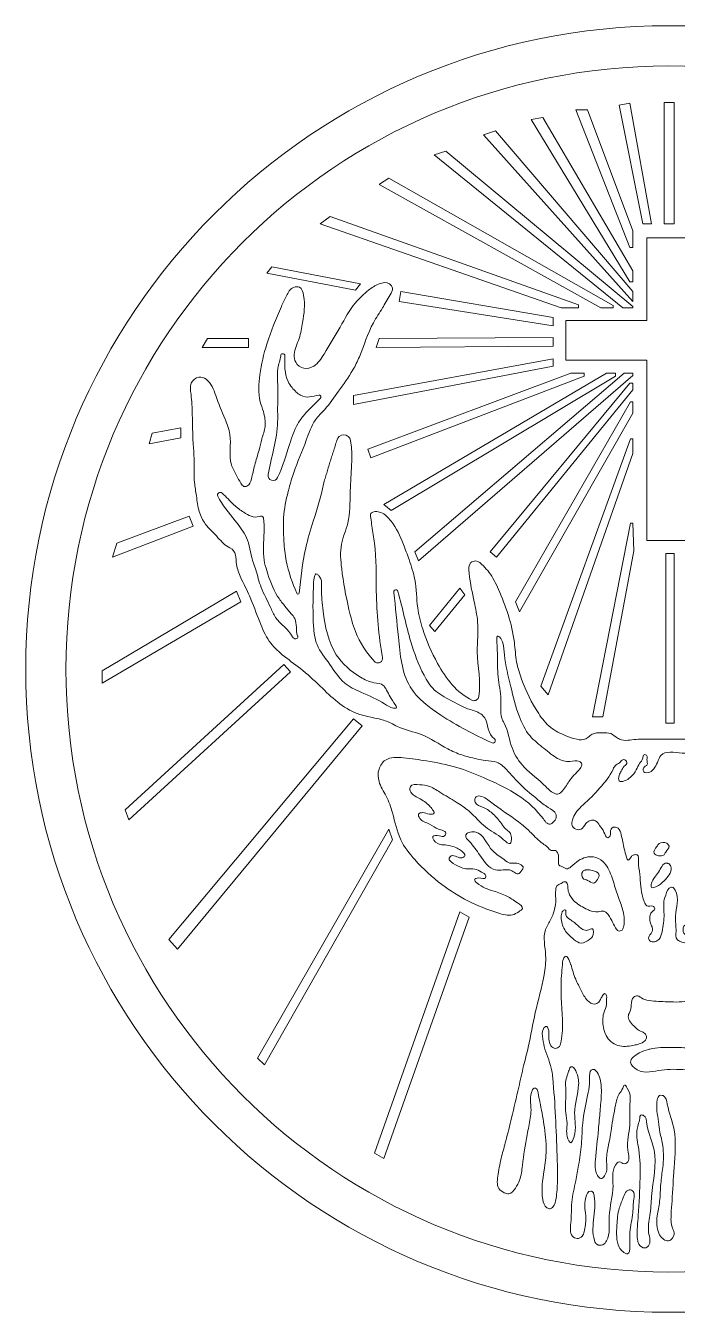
# Model space of a CAD drawing. Header units: inches. Extents: x 3.55 to 11.55, y 3.3 to 11.3.
# Drawn here: x 3.55 to 7.6, y 3.3 to 11.3 of the extents above; entities that cross this region are included whole.
import ezdxf

# ---------------------------------------------------------------- set-up
doc = ezdxf.new("R2010")
doc.units = ezdxf.units.IN
doc.header["$MEASUREMENT"] = 0

msp = doc.modelspace()

# ---------------------------------------------------------------- linework, layer by layer
at = {"color": 7, "linetype": 'Continuous', "lineweight": 0}
for p, q in [((7.2377, 10.8029), (7.3033, 10.8159)), ((7.3836, 10.0661), (7.2377, 10.8029)), ((7.3033, 10.8159), (7.4385, 10.0661)), ((7.5161, 10.8208), (7.5785, 10.8208)), ((7.5161, 10.8208), (7.5161, 10.0661)), ((7.5785, 10.8208), (7.5785, 10.0661)), ((6.6889, 10.7142), (6.7619, 10.7273)), ((6.7619, 10.7273), (7.3224, 9.7747)), ((6.9668, 10.7755), (7.0407, 10.7755)), ((7.3033, 9.9187), (6.9668, 10.7755)), ((7.0407, 10.7755), (7.3224, 10.0232)), ((6.3924, 10.6188), (6.4686, 10.6442)), ((6.4686, 10.6442), (7.3224, 9.6446)), ((7.3033, 9.7049), (6.6889, 10.7142)), ((7.3224, 9.5838), (6.3924, 10.6188)), ((6.086, 10.4945), (6.1588, 10.5188)), ((7.2595, 9.5426), (6.086, 10.4945)), ((6.1588, 10.5188), (7.3224, 9.5519)), ((5.7469, 10.3129), (5.8039, 10.3502)), ((5.8039, 10.3502), (7.1989, 9.5583)), ((7.1231, 9.5426), (5.7433, 10.3106)), ((5.3779, 10.0661), (5.4395, 10.112)), ((5.4395, 10.112), (6.9844, 9.5625)), ((6.8764, 9.5426), (5.3779, 10.0661)), ((7.3224, 10.0232), (7.3224, 9.9187)), ((7.4385, 10.0661), (7.3836, 10.0661)), ((7.5161, 10.0661), (7.5785, 10.0661)), ((7.41, 9.9794), (7.6924, 9.9794)), ((7.41, 9.465), (7.41, 9.9794)), ((7.3224, 9.9187), (7.3033, 9.9187)), ((5.0767, 9.7979), (5.0458, 9.7587)), ((5.6281, 9.6925), (5.0767, 9.7979)), ((7.3224, 9.7747), (7.3224, 9.7049)), ((5.0458, 9.7587), (5.5971, 9.6533)), ((5.5971, 9.6533), (5.6281, 9.6925)), ((7.3224, 9.7049), (7.3033, 9.7049)), ((5.869, 9.5838), (5.8786, 9.6446)), ((5.8786, 9.6446), (6.8274, 9.4829)), ((7.3224, 9.6446), (7.3224, 9.5838)), ((6.8274, 9.4311), (5.869, 9.5838)), ((6.9848, 9.5426), (6.8764, 9.5426)), ((6.9844, 9.5625), (6.9848, 9.5426)), ((7.1989, 9.5426), (7.1231, 9.5426)), ((7.1989, 9.5583), (7.1989, 9.5426)), ((7.3224, 9.5426), (7.2595, 9.5426)), ((7.3224, 9.5519), (7.3224, 9.5426)), ((6.8274, 9.4829), (6.8274, 9.4311)), ((6.9054, 9.2177), (6.9054, 9.465)), ((6.9054, 9.465), (7.41, 9.465)), ((4.6756, 9.3524), (4.6432, 9.296)), ((4.6432, 9.296), (4.9307, 9.296)), ((4.9307, 9.3524), (4.6756, 9.3524)), ((4.9307, 9.296), (4.9307, 9.3524)), ((5.7266, 9.296), (5.7433, 9.3524)), ((6.8274, 9.3047), (5.7266, 9.296)), ((5.7433, 9.3524), (6.8274, 9.36)), ((6.8274, 9.36), (6.8274, 9.3047)), ((5.5856, 8.9977), (6.8274, 9.2255)), ((6.8274, 9.2255), (6.8274, 9.181)), ((7.41, 9.2177), (6.9054, 9.2177)), ((7.41, 8.0974), (7.41, 9.2177)), ((6.8274, 9.181), (5.5856, 8.9435)), ((6.9362, 9.1373), (5.6729, 8.6639)), ((7.1585, 9.1373), (5.7725, 8.3198)), ((7.2692, 9.1373), (5.9659, 8.0271)), ((5.9899, 7.9698), (7.3224, 9.123)), ((7.0192, 9.1373), (6.9362, 9.1373)), ((7.0192, 9.1195), (7.0192, 9.1373)), ((7.2146, 9.1373), (7.1585, 9.1373)), ((7.2146, 9.1195), (7.2146, 9.1373)), ((7.3224, 9.1373), (7.2692, 9.1373)), ((7.3224, 9.123), (7.3224, 9.1373)), ((5.6924, 8.6117), (7.0192, 9.1195)), ((5.8179, 8.2839), (7.2146, 9.1195)), ((7.3033, 9.0749), (6.4342, 8.0271)), ((7.3224, 9.0749), (7.3033, 9.0749)), ((7.3224, 9.0338), (7.3224, 9.0749)), ((5.5856, 8.9435), (5.5856, 8.9977)), ((6.4751, 7.9932), (7.3224, 9.0338)), ((6.5916, 7.7153), (7.3078, 8.96)), ((7.3078, 8.96), (7.3224, 8.96)), ((7.3224, 8.96), (7.3224, 8.8889)), ((7.3224, 8.8889), (6.6176, 7.6535)), ((4.3329, 8.7644), (4.314, 8.6987)), ((4.314, 8.6987), (4.5116, 8.7355)), ((4.5116, 8.7976), (4.3329, 8.7644)), ((4.5116, 8.7355), (4.5116, 8.7976)), ((7.3077, 8.7284), (6.7496, 7.1906)), ((7.3224, 8.7284), (7.3077, 8.7284)), ((7.3224, 8.6371), (7.3224, 8.7284)), ((5.6729, 8.6639), (5.6924, 8.6117)), ((6.7958, 7.1373), (7.3224, 8.6371)), ((4.5634, 8.2485), (4.1125, 8.0796)), ((4.5634, 8.2485), (4.5874, 8.1861)), ((5.7725, 8.3198), (5.8179, 8.2839)), ((4.0865, 7.9932), (4.5874, 8.1861)), ((7.0705, 7.0011), (7.3077, 8.2048)), ((7.3077, 8.2048), (7.3224, 8.2048)), ((7.3224, 8.2048), (7.3279, 8.0322)), ((7.41, 8.0974), (7.6924, 8.0974)), ((4.1125, 8.0796), (4.0865, 7.9932)), ((5.9659, 8.0271), (5.9899, 7.9698)), ((6.4342, 8.0271), (6.4751, 7.9932)), ((7.3279, 8.0322), (7.136, 7.0011)), ((7.5785, 8.0157), (7.5266, 8.0157)), ((7.5266, 8.0157), (7.5266, 6.9615)), ((7.5785, 8.0157), (7.5785, 6.9615)), ((4.0221, 7.2874), (4.8574, 7.7815)), ((4.8574, 7.7815), (4.8842, 7.7153)), ((6.2457, 7.7999), (6.0577, 7.569)), ((6.2776, 7.7592), (6.2457, 7.7999)), ((4.8842, 7.7153), (4.0221, 7.21)), ((6.0912, 7.5303), (6.2776, 7.7592)), ((6.6176, 7.6535), (6.5916, 7.7153)), ((6.0577, 7.569), (6.0912, 7.5303)), ((4.0221, 7.21), (4.0221, 7.2874)), ((4.165, 6.4231), (5.1518, 7.3256)), ((5.1518, 7.3256), (5.1498, 7.3246)), ((5.1518, 7.3256), (5.192, 7.2793)), ((5.192, 7.2793), (4.1876, 6.3606)), ((6.7496, 7.1906), (6.7958, 7.1373)), ((4.4362, 5.6167), (5.5856, 6.987)), ((5.5856, 6.987), (5.6389, 6.9446)), ((7.136, 7.0011), (7.0705, 7.0011)), ((7.5785, 6.9615), (7.5266, 6.9615)), ((5.6389, 6.9446), (4.4898, 5.5548)), ((7.355, 6.8605), (7.6792, 6.8605)), ((4.1876, 6.3606), (4.165, 6.4231)), ((4.9873, 4.8782), (5.8039, 6.302)), ((5.8039, 6.302), (5.8272, 6.2363)), ((5.8272, 6.2363), (5.031, 4.8364)), ((5.7145, 4.2879), (6.2457, 5.7884)), ((6.2457, 5.7884), (6.3036, 5.7552)), ((6.3036, 5.7552), (5.7725, 4.2546)), ((4.4898, 5.5548), (4.4362, 5.6167)), ((5.031, 4.8364), (4.9873, 4.8782)), ((5.7725, 4.2546), (5.7145, 4.2879))]:
    msp.add_line(p, q, dxfattribs=at)
for radius in [4, 3.75]:
    msp.add_circle((7.5458, 7.2978), radius, dxfattribs=at)
for centre, radius, start, end in [((5.1447, 9.2454), 0.013, 1.12236, 178.87764), ((5.3706, 8.9901), 0.0114, 304.04293, 101.34466), ((5.524, 8.7099), 0.0437, 10.96848, 169.03152), ((5.0843, 8.5018), 0.0319, 170.38464, 333.62919), ((4.7559, 8.3793), 0.0169, 49.03074, 201.91992), ((5.0075, 8.2309), 0.0181, 21.90415, 117.88928), ((5.2392, 7.7708), 0.0082, 192.94828, 347.05172), ((5.8477, 7.7776), 0.0133, 5.63316, 195.15716), ((5.7372, 7.3637), 0.0283, 233.41291, 11.13838), ((6.3343, 7.1307), 0.03, 251.94416, 353.78274), ((6.4509, 6.8531), 0.0157, 235.45772, 42.17043)]:
    msp.add_arc(centre, radius, start, end, dxfattribs=at)
at = {"color": 5, "linetype": 'Continuous', "lineweight": 0}
for points, knots in [([(4.8161, 8.0518), (4.7849, 8.0646), (4.7397, 8.1212), (4.6637, 8.1872), (4.6187, 8.2797), (4.6092, 8.369), (4.5893, 8.48), (4.5964, 8.5908), (4.5841, 8.731), (4.5829, 8.864), (4.5792, 8.9853), (4.562, 9.0754), (4.6175, 9.1223), (4.6954, 9.0929), (4.731, 8.982), (4.7784, 8.8708), (4.8352, 8.73), (4.7995, 8.6007), (4.8552, 8.5056), (4.8779, 8.4616), (4.8987, 8.4306), (4.9362, 8.4343), (4.955, 8.4942), (4.9682, 8.5677), (4.9965, 8.6506), (5.0131, 8.7315), (5.0428, 8.8093), (5.0292, 8.8906), (4.9895, 8.9915), (4.9984, 9.1389), (5.0456, 9.3366), (5.1124, 9.499), (5.1648, 9.6162), (5.1963, 9.6721), (5.2607, 9.6794), (5.2883, 9.5763), (5.2715, 9.4762), (5.252, 9.3506), (5.21, 9.2731), (5.2205, 9.1977), (5.2746, 9.1574), (5.3542, 9.1802), (5.4196, 9.2851), (5.5, 9.4177), (5.5768, 9.5627), (5.6677, 9.648), (5.7356, 9.6953), (5.8036, 9.7076), (5.8357, 9.6613), (5.8007, 9.6078), (5.7648, 9.5387), (5.6812, 9.4184), (5.6432, 9.2798), (5.5722, 9.1358), (5.4942, 9.0304), (5.421, 8.9232), (5.3305, 8.8376), (5.2845, 8.6939), (5.2224, 8.5564), (5.1769, 8.402), (5.1449, 8.2595), (5.1489, 8.1065), (5.1663, 7.9398), (5.2037, 7.8337), (5.2312, 7.769)], [0, 0, 0, 0, 0.01456, 0.031788, 0.044491, 0.059214, 0.071615, 0.094657, 0.108262, 0.134423, 0.153424, 0.163552, 0.172602, 0.179423, 0.197003, 0.220252, 0.235167, 0.263312, 0.274335, 0.282485, 0.286463, 0.289309, 0.297149, 0.310204, 0.324725, 0.335332, 0.347245, 0.361125, 0.370654, 0.395533, 0.42456, 0.461826, 0.472659, 0.482869, 0.488297, 0.496814, 0.52176, 0.537106, 0.552505, 0.559762, 0.569176, 0.57837, 0.593115, 0.622138, 0.648699, 0.665401, 0.676703, 0.686518, 0.691399, 0.697865, 0.711862, 0.727862, 0.761947, 0.775306, 0.799194, 0.820199, 0.833193, 0.853841, 0.885714, 0.900881, 0.925451, 0.950441, 0.968651, 1, 1, 1, 1]), ([(5.1316, 9.2457), (5.1283, 9.2192), (5.1088, 9.1675), (5.1158, 9.0501), (5.1116, 8.94), (5.1162, 8.7451), (5.0742, 8.6154), (5.0528, 8.5072)], [0, 0, 0, 0, 0.107341, 0.217766, 0.466865, 0.55287, 1, 1, 1, 1]), ([(5.3684, 9.0013), (5.3491, 8.9989), (5.3132, 8.9838), (5.2605, 8.9929), (5.2265, 9.0204), (5.2, 9.0492), (5.1542, 9.1181), (5.156, 9.1937), (5.1577, 9.2457)], [0, 0, 0, 0, 0.147195, 0.291061, 0.378369, 0.475717, 0.589023, 1, 1, 1, 1]), ([(5.1129, 8.4876), (5.1437, 8.5543), (5.1775, 8.668), (5.223, 8.8046), (5.2909, 8.9005), (5.3467, 8.9446), (5.377, 8.9807)], [0, 0, 0, 0, 0.386002, 0.628232, 0.752019, 1, 1, 1, 1]), ([(5.5668, 8.7182), (5.5834, 8.6106), (5.5587, 8.4413), (5.566, 8.2205), (5.4968, 8.071), (5.5123, 7.8853), (5.545, 7.7051), (5.5987, 7.502), (5.6663, 7.3937), (5.7203, 7.341)], [0, 0, 0, 0, 0.225086, 0.359481, 0.45516, 0.561042, 0.740782, 0.841716, 1, 1, 1, 1]), ([(5.2472, 7.769), (5.2572, 7.8634), (5.2718, 8.0163), (5.3413, 8.2385), (5.3836, 8.3689), (5.3978, 8.4479)], [0, 0, 0, 0, 0.410024, 0.655802, 1, 1, 1, 1]), ([(4.7402, 8.3729), (4.7697, 8.3176), (4.8152, 8.2605), (4.8878, 8.1704), (4.9328, 8.1021), (4.9459, 8.0004), (4.9801, 7.9101), (5.0073, 7.796), (5.0614, 7.7034), (5.1058, 7.587), (5.1817, 7.5462), (5.2057, 7.4976)], [0, 0, 0, 0, 0.186381, 0.216966, 0.346258, 0.421805, 0.519839, 0.634077, 0.769288, 0.839039, 1, 1, 1, 1]), ([(4.9991, 8.2469), (4.963, 8.2344), (4.9084, 8.2666), (4.8319, 8.3214), (4.793, 8.369), (4.7671, 8.3921)], [0, 0, 0, 0, 0.362163, 0.632525, 1, 1, 1, 1]), ([(5.7649, 7.3691), (5.7402, 7.505), (5.7207, 7.7432), (5.7292, 8.0156), (5.6991, 8.1688), (5.6951, 8.2271), (5.6856, 8.2694), (5.7236, 8.2793), (5.7711, 8.2703), (5.8416, 8.1981), (5.8885, 8.093), (5.9339, 7.9695), (5.9767, 7.8397), (5.9761, 7.6909), (6.0202, 7.5135), (6.1132, 7.3028), (6.2248, 7.15), (6.325, 7.1022)], [0, 0, 0, 0, 0.179611, 0.308917, 0.355572, 0.377704, 0.389809, 0.402924, 0.41829, 0.453855, 0.525063, 0.568803, 0.62487, 0.701433, 0.759972, 0.861217, 1, 1, 1, 1]), ([(5.2358, 7.5047), (5.2249, 7.5366), (5.238, 7.5949), (5.1896, 7.6499), (5.153, 7.6944), (5.0894, 7.7761), (5.0551, 7.8756), (5.0245, 7.9794), (5.0227, 8.0906), (5.0336, 8.1777), (5.0243, 8.2376)], [0, 0, 0, 0, 0.13678, 0.187512, 0.271153, 0.359157, 0.579509, 0.666312, 0.770438, 1, 1, 1, 1]), ([(6.7496, 6.3845), (6.7655, 6.3727), (6.7759, 6.3369), (6.8122, 6.3317), (6.8315, 6.3472), (6.8473, 6.3689), (6.8442, 6.4113), (6.7871, 6.438), (6.7183, 6.4969), (6.624, 6.5714), (6.5518, 6.6593), (6.4803, 6.7267), (6.4096, 6.7257), (6.3379, 6.7417), (6.2571, 6.7603), (6.1426, 6.8113), (6.0225, 6.899), (5.89, 6.9188), (5.8092, 6.9686), (5.7238, 6.9944), (5.604, 7.0112), (5.4811, 7.0898), (5.3739, 7.1954), (5.2629, 7.2992), (5.1459, 7.378), (5.0508, 7.4707), (4.9941, 7.6024), (4.9483, 7.7389), (4.8876, 7.8527), (4.8475, 7.9552), (4.8574, 8.0296), (4.8161, 8.0518)], [0, 0, 0, 0, 0.023309, 0.027728, 0.035273, 0.047092, 0.054043, 0.075827, 0.103209, 0.150544, 0.196534, 0.222368, 0.246076, 0.265856, 0.298196, 0.330789, 0.394127, 0.448241, 0.464058, 0.491053, 0.53911, 0.586963, 0.637252, 0.694005, 0.742396, 0.782262, 0.828156, 0.887519, 0.930388, 0.96036, 1, 1, 1, 1]), ([(6.3641, 7.1275), (6.3781, 7.2204), (6.3419, 7.3743), (6.3667, 7.571), (6.3311, 7.7359), (6.3066, 7.8462), (6.2978, 7.9572), (6.3545, 7.9777), (6.3922, 7.9392), (6.4444, 7.8849), (6.4933, 7.778), (6.5512, 7.6346), (6.5875, 7.4815), (6.5936, 7.3442), (6.6422, 7.1935), (6.708, 7.0533), (6.8038, 6.9292), (6.8948, 6.8861), (6.9661, 6.8594), (7.0261, 6.8537), (7.0544, 6.885), (7.0901, 6.9027), (7.1347, 6.9007), (7.1877, 6.9021), (7.2193, 6.8703), (7.2751, 6.8451), (7.3222, 6.8616), (7.355, 6.8605)], [0, 0, 0, 0, 0.106196, 0.177537, 0.225638, 0.29503, 0.320464, 0.332131, 0.354252, 0.374292, 0.421091, 0.485325, 0.553178, 0.600084, 0.642136, 0.73369, 0.777451, 0.818452, 0.845818, 0.867406, 0.880098, 0.892119, 0.911978, 0.930859, 0.949955, 0.960622, 1, 1, 1, 1]), ([(5.3859, 7.8187), (5.3857, 7.8116), (5.384, 7.7579), (5.3988, 7.6112), (5.4397, 7.395), (5.5931, 7.2611), (5.6988, 7.2094), (5.7645, 7.2084), (5.8002, 7.1522), (5.8119, 7.1185), (5.8625, 7.0517), (5.8137, 7.0562), (5.7532, 7.1009), (5.644, 7.1461), (5.5125, 7.208), (5.4405, 7.3288), (5.3502, 7.4358), (5.3289, 7.6048), (5.3339, 7.7555), (5.3366, 7.85), (5.3467, 7.8909), (5.3622, 7.8861), (5.3726, 7.873), (5.3866, 7.8529), (5.3865, 7.8321), (5.386, 7.8207), (5.3859, 7.8187)], [0, 0, 0, 0, 0.021421, 0.161068, 0.444716, 0.649654, 0.740758, 0.801265, 0.82558, 0.927849, 0.963608, 0.979859, 1.04315, 1.206028, 1.323762, 1.470326, 1.616712, 1.733509, 1.972484, 2.042445, 2.060373, 2.067586, 2.084985, 2.110697, 2.138791, 2.144848, 2.144848, 2.144848, 2.144848]), ([(5.8349, 7.7741), (5.846, 7.6801), (5.8649, 7.4881), (5.8923, 7.1829), (6.1543, 6.9826), (6.3335, 6.8914), (6.442, 6.8402)], [0, 0, 0, 0, 0.230836, 0.491721, 0.705316, 1, 1, 1, 1]), ([(6.4625, 6.8636), (6.4145, 6.8927), (6.4308, 6.9757), (6.3581, 7.034), (6.2801, 7.0508), (6.1894, 7.1045), (6.0827, 7.1581), (6.0006, 7.2911), (5.9256, 7.4962), (5.89, 7.6758), (5.8609, 7.7789)], [0, 0, 0, 0, 0.127342, 0.163348, 0.229655, 0.330323, 0.435165, 0.530363, 0.722778, 1, 1, 1, 1]), ([(5.2057, 7.4976), (5.2093, 7.4896), (5.2211, 7.4837), (5.2395, 7.4886), (5.2397, 7.5008), (5.2358, 7.5047)], [0, 0, 0, 0, 0.490332, 0.681742, 1, 1, 1, 1]), ([(6.5017, 7.4866), (6.501, 7.4876), (6.4977, 7.4928), (6.4918, 7.4991), (6.4765, 7.504), (6.4757, 7.4487), (6.4836, 7.3814), (6.4769, 7.2454), (6.5119, 7.1145), (6.4929, 7.0093), (6.5476, 6.9183), (6.5567, 6.8072), (6.6504, 6.6683), (6.7584, 6.5965), (6.8195, 6.5254), (6.8589, 6.517), (6.8942, 6.5442), (6.9172, 6.5898), (6.9564, 6.6403), (6.9874, 6.6687), (7.0129, 6.7063), (6.9781, 6.7344), (6.9238, 6.7143), (6.8431, 6.7405), (6.7679, 6.8065), (6.6699, 6.8808), (6.6033, 7.0194), (6.5629, 7.1918), (6.5233, 7.3427), (6.5209, 7.4441), (6.5078, 7.4763), (6.503, 7.4844), (6.5017, 7.4866)], [0, 0, 0, 0, 0.003489, 0.018434, 0.026991, 0.042269, 0.14024, 0.279455, 0.422082, 0.554696, 0.571022, 0.738191, 0.876137, 1.055999, 1.130627, 1.14361, 1.171893, 1.25107, 1.301054, 1.358322, 1.389171, 1.410569, 1.469795, 1.54808, 1.651862, 1.770066, 1.911867, 2.099656, 2.30332, 2.378582, 2.399167, 2.406826, 2.406826, 2.406826, 2.406826]), ([(6.8764, 5.3231), (6.8706, 5.233), (6.8953, 5.1167), (6.8785, 4.9948), (6.8709, 4.9501), (6.838, 4.9324), (6.8001, 4.9595), (6.7992, 5.0113), (6.8019, 5.0479), (6.788, 5.0798), (6.7727, 5.0706), (6.756, 5.0476), (6.7612, 4.9955), (6.7793, 4.9099), (6.8161, 4.8317), (6.8391, 4.6092), (6.847, 4.3847), (6.8553, 4.1397), (6.8502, 4.0348), (6.8399, 3.9721), (6.8138, 3.9366), (6.7734, 3.9505), (6.7473, 4.0438), (6.7689, 4.1615), (6.7894, 4.3178), (6.7716, 4.4597), (6.7497, 4.58), (6.7341, 4.6512), (6.7294, 4.6877), (6.7069, 4.6946), (6.6761, 4.6448), (6.694, 4.5798), (6.6823, 4.4866), (6.6579, 4.3727), (6.639, 4.2453), (6.626, 4.1286), (6.5942, 4.0717), (6.5609, 4.028), (6.5174, 4.0409), (6.4714, 4.0745), (6.4852, 4.1678), (6.5033, 4.2617), (6.5374, 4.3785), (6.5709, 4.5218), (6.6087, 4.6772), (6.6405, 4.8242), (6.6819, 4.9775), (6.7119, 5.1687), (6.7674, 5.3558), (6.7887, 5.5285), (6.7578, 5.6413), (6.8018, 5.7213), (6.8308, 5.7748), (6.8465, 5.8504), (6.8388, 5.9067), (6.8474, 5.9544), (6.8757, 5.9615), (6.8939, 5.978), (6.9179, 5.9688), (6.9159, 5.9383), (6.9227, 5.8998), (6.9583, 5.8462), (7.01, 5.817), (7.0611, 5.7921), (7.0998, 5.7833), (7.1372, 5.7969), (7.1705, 5.775), (7.1895, 5.7348), (7.2099, 5.6979), (7.2279, 5.664), (7.2573, 5.6711), (7.2657, 5.6983), (7.2715, 5.7335), (7.2637, 5.7932), (7.2358, 5.869), (7.2041, 5.9625), (7.1795, 6.0462), (7.1354, 6.107), (7.0836, 6.134), (7.0284, 6.1288), (6.9785, 6.1062), (6.9484, 6.074), (6.9121, 6.0503), (6.8892, 6.0683), (6.858, 6.0732), (6.8602, 6.1138), (6.8621, 6.1426), (6.8433, 6.1752), (6.8114, 6.1641), (6.7905, 6.1933), (6.7444, 6.2225), (6.6947, 6.2748), (6.6007, 6.3621), (6.4904, 6.4263), (6.4104, 6.4965), (6.3557, 6.5145), (6.3369, 6.4893), (6.3431, 6.4533), (6.4011, 6.4376), (6.4561, 6.3966), (6.5001, 6.3471), (6.5258, 6.3021), (6.5612, 6.2835), (6.5687, 6.2501), (6.563, 6.1944), (6.4853, 6.2706), (6.4028, 6.304), (6.3173, 6.4095), (6.2176, 6.4745), (6.1334, 6.5239), (6.059, 6.5727), (5.9994, 6.5778), (5.9342, 6.5837), (5.9353, 6.521), (5.9969, 6.4944), (6.0487, 6.46), (6.074, 6.4271), (6.0952, 6.397), (6.0469, 6.3909), (6.0242, 6.4102), (5.982, 6.3986), (6.0025, 6.3487), (6.0583, 6.3406), (6.1026, 6.301), (6.1403, 6.2966), (6.164, 6.281), (6.1506, 6.2498), (6.1176, 6.2642), (6.0582, 6.2629), (6.1035, 6.2062), (6.1597, 6.2047), (6.2164, 6.1935), (6.2562, 6.1676), (6.2891, 6.1388), (6.2547, 6.1188), (6.2273, 6.1298), (6.1949, 6.1443), (6.1726, 6.1154), (6.203, 6.0863), (6.2386, 6.0713), (6.2879, 6.0494), (6.3383, 6.0605), (6.3758, 6.0366), (6.4102, 6.0223), (6.4054, 5.9859), (6.3698, 6.0061), (6.3282, 5.9899), (6.3809, 5.9388), (6.4449, 5.9219), (6.5408, 5.8882), (6.5895, 5.8539), (6.6506, 5.8114), (6.6066, 5.7851), (6.5618, 5.7563), (6.4418, 5.7936), (6.2976, 5.8478), (6.1202, 5.9613), (5.98, 6.0887), (5.8634, 6.2377), (5.8363, 6.3842), (5.7933, 6.5061), (5.7376, 6.5875), (5.7347, 6.6738), (5.7879, 6.7536), (5.9104, 6.7464), (6.0534, 6.7247), (6.2245, 6.6933), (6.4709, 6.5908), (6.6589, 6.5017), (6.7496, 6.3845)], [0, 0, 0, 0, 0.021698, 0.026993, 0.029725, 0.03196, 0.034479, 0.03922, 0.042946, 0.044473, 0.045326, 0.046481, 0.051341, 0.05654, 0.067848, 0.071281, 0.109653, 0.121231, 0.129798, 0.134301, 0.136839, 0.138554, 0.143134, 0.157617, 0.167551, 0.180299, 0.19159, 0.196221, 0.198319, 0.199503, 0.200678, 0.21061, 0.214681, 0.222974, 0.238285, 0.245701, 0.250087, 0.254349, 0.256655, 0.260032, 0.267088, 0.276018, 0.283957, 0.295677, 0.311175, 0.321971, 0.331491, 0.348933, 0.367983, 0.377684, 0.39045, 0.393326, 0.399102, 0.405005, 0.411109, 0.413056, 0.415469, 0.417381, 0.418408, 0.420751, 0.423473, 0.428031, 0.435307, 0.437329, 0.441588, 0.444436, 0.445972, 0.450541, 0.454584, 0.45666, 0.458548, 0.460126, 0.463075, 0.467123, 0.474189, 0.482291, 0.490693, 0.494688, 0.499931, 0.503657, 0.50757, 0.512524, 0.514827, 0.516277, 0.519008, 0.52102, 0.524612, 0.526447, 0.528575, 0.531015, 0.533958, 0.541813, 0.547881, 0.564605, 0.571212, 0.574396, 0.576122, 0.577618, 0.582375, 0.5883, 0.59438, 0.597879, 0.600522, 0.603135, 0.606133, 0.609815, 0.62081, 0.631954, 0.639819, 0.649198, 0.655555, 0.659938, 0.664623, 0.666789, 0.672231, 0.678848, 0.681255, 0.683052, 0.685373, 0.688904, 0.691002, 0.693105, 0.698735, 0.703795, 0.706414, 0.707914, 0.709569, 0.712276, 0.715415, 0.719587, 0.722431, 0.729538, 0.732034, 0.734927, 0.736609, 0.73929, 0.742027, 0.743923, 0.745669, 0.75056, 0.753751, 0.758155, 0.761772, 0.764537, 0.765561, 0.768945, 0.771186, 0.773026, 0.782385, 0.789338, 0.795499, 0.799182, 0.80162, 0.805054, 0.812406, 0.828357, 0.843395, 0.861583, 0.873613, 0.887441, 0.896357, 0.90433, 0.910369, 0.915865, 0.924934, 0.936347, 0.951595, 0.965644, 1, 1, 1, 1]), ([(7.5209, 5.8772), (7.53, 5.8944), (7.5294, 5.9296), (7.5698, 5.9452), (7.6184, 5.8806), (7.5757, 5.7802), (7.5948, 5.6841), (7.5868, 5.6195), (7.6227, 5.5988), (7.6464, 5.5936), (7.6758, 5.5962), (7.6724, 5.6217), (7.6566, 5.6371), (7.6338, 5.6583), (7.6322, 5.6984), (7.658, 5.7121), (7.6771, 5.7211), (7.6763, 5.7436), (7.6566, 5.7611), (7.6446, 5.8059), (7.6892, 5.8103), (7.7041, 5.8479), (7.7129, 5.8894), (7.7459, 5.9245), (7.7847, 5.9531), (7.7914, 6.0226), (7.7626, 6.0918), (7.822, 6.1444), (7.7952, 6.1926), (7.8324, 6.2308), (7.8616, 6.2082), (7.9069, 6.1817), (7.9401, 6.2542), (7.9509, 6.3058), (7.9917, 6.3378), (8.0267, 6.3253), (8.0459, 6.2946), (8.0833, 6.3082), (8.1383, 6.2616), (8.1457, 6.1768), (8.1879, 6.1028), (8.1953, 6.0549), (8.1671, 6.0136), (8.1466, 6.0726), (8.1183, 6.1059), (8.0674, 6.1397), (7.99, 6.1175), (7.9084, 6.0092), (7.8863, 5.8746), (7.8239, 5.7788), (7.816, 5.7066), (7.7993, 5.6476), (7.8341, 5.6041), (7.8707, 5.6196), (7.8654, 5.6717), (7.8975, 5.7236), (7.9263, 5.7709), (7.9783, 5.8169), (8.0541, 5.7871), (8.1321, 5.8313), (8.1757, 5.8903), (8.202, 5.9433), (8.2387, 5.971), (8.2894, 5.972), (8.2909, 6.0457), (8.3004, 6.112), (8.2549, 6.1821), (8.2066, 6.224), (8.1782, 6.2946), (8.2013, 6.3767), (8.1334, 6.4889), (8.0631, 6.6257), (7.9447, 6.7338), (7.7905, 6.7887), (7.6622, 6.7602), (7.503, 6.7951), (7.477, 6.7164), (7.4559, 6.6806), (7.4306, 6.6522), (7.3806, 6.6479), (7.3881, 6.6922), (7.4199, 6.7009), (7.4048, 6.7318), (7.4174, 6.7588), (7.3853, 6.7718), (7.3862, 6.7341), (7.3597, 6.7111), (7.3451, 6.6649), (7.3111, 6.6263), (7.2779, 6.6007), (7.2286, 6.5933), (7.2362, 6.6364), (7.2498, 6.6641), (7.2645, 6.6911), (7.2905, 6.7111), (7.2801, 6.7306), (7.2614, 6.7397), (7.2356, 6.7055), (7.2078, 6.701), (7.1989, 6.6732)], [0, 0, 0, 0, 0.011902, 0.015728, 0.02033, 0.050747, 0.06843, 0.07762, 0.082255, 0.089499, 0.092502, 0.095779, 0.100608, 0.105195, 0.112971, 0.118082, 0.120812, 0.123831, 0.128589, 0.136213, 0.141926, 0.148268, 0.157001, 0.16572, 0.174539, 0.182588, 0.202742, 0.210136, 0.221087, 0.227501, 0.232031, 0.239836, 0.252478, 0.264789, 0.271921, 0.277592, 0.283579, 0.289609, 0.296006, 0.320144, 0.334825, 0.342734, 0.347491, 0.35524, 0.364983, 0.376411, 0.385344, 0.407223, 0.447546, 0.461072, 0.46935, 0.488241, 0.492178, 0.496478, 0.505938, 0.517253, 0.530281, 0.537327, 0.553699, 0.568911, 0.583825, 0.594684, 0.601365, 0.609046, 0.618433, 0.635221, 0.647785, 0.662447, 0.670983, 0.688798, 0.706491, 0.740962, 0.776036, 0.792919, 0.829527, 0.854245, 0.863247, 0.871858, 0.877627, 0.884902, 0.891094, 0.894241, 0.900707, 0.904892, 0.908545, 0.912997, 0.919912, 0.928417, 0.939168, 0.947609, 0.953495, 0.959858, 0.965236, 0.972076, 0.977389, 0.980159, 0.982933, 0.987455, 1, 1, 1, 1]), ([(7.1989, 6.6732), (7.1776, 6.6311), (7.1178, 6.5533), (7.0332, 6.471), (6.967, 6.4105), (6.9478, 6.3651), (6.938, 6.3245), (6.9654, 6.2976), (7.0082, 6.297), (7.0249, 6.3354), (7.0545, 6.3595), (7.0958, 6.3595), (7.1164, 6.3186), (7.1444, 6.2929), (7.1547, 6.24), (7.1867, 6.2584), (7.1778, 6.2864), (7.1948, 6.3209), (7.2401, 6.3096), (7.2497, 6.2662), (7.264, 6.2047), (7.2709, 6.1615), (7.2937, 6.0977), (7.3104, 6.1315), (7.3276, 6.1434), (7.3603, 6.1458), (7.355, 6.0818), (7.3711, 6.0052), (7.3701, 5.9075), (7.3941, 5.8475), (7.4108, 5.8141), (7.4429, 5.833), (7.4667, 5.8023), (7.4352, 5.7871), (7.4254, 5.7531), (7.429, 5.7187), (7.4468, 5.6881), (7.443, 5.6585), (7.4244, 5.6421), (7.4172, 5.622), (7.4301, 5.6018), (7.4584, 5.5995), (7.4926, 5.618), (7.51, 5.6843), (7.5208, 5.7702), (7.5108, 5.8433), (7.5209, 5.8772)], [0, 0, 0, 0, 0.068584, 0.141201, 0.173465, 0.19607, 0.213539, 0.228969, 0.24522, 0.267174, 0.283018, 0.299587, 0.318805, 0.342195, 0.362576, 0.370222, 0.383875, 0.399989, 0.415474, 0.437388, 0.459217, 0.506704, 0.516806, 0.531471, 0.539913, 0.550371, 0.569319, 0.60983, 0.680105, 0.69846, 0.708837, 0.726619, 0.736004, 0.750896, 0.763366, 0.786945, 0.798589, 0.814425, 0.824971, 0.834477, 0.842371, 0.856075, 0.871062, 0.895773, 0.949081, 1, 1, 1, 1]), ([(6.2839, 6.2668), (6.2843, 6.2676), (6.2892, 6.2772), (6.3129, 6.2858), (6.389, 6.2865), (6.4257, 6.1671), (6.5103, 6.1257), (6.5538, 6.0851), (6.5936, 6.0933), (6.6219, 6.085), (6.6455, 6.0641), (6.6289, 6.0432), (6.6126, 6.0147), (6.5817, 6.0371), (6.5532, 6.0518), (6.5129, 6.0477), (6.4372, 6.0409), (6.3707, 6.1385), (6.3255, 6.2074), (6.2792, 6.2513), (6.2836, 6.2659), (6.2839, 6.2668)], [0, 0, 0, 0, 0.0026947, 0.0322244, 0.0666304, 0.2238704, 0.3139518, 0.3556886, 0.3892061, 0.4262753, 0.4477692, 0.4639144, 0.4979653, 0.526426, 0.5573275, 0.5969465, 0.6436579, 0.7779247, 0.8880839, 0.9302178, 0.933125, 0.933125, 0.933125, 0.933125]), ([(7.5362, 6.2124), (7.5373, 6.2115), (7.5425, 6.2073), (7.555, 6.1869), (7.5277, 6.1667), (7.5137, 6.1266), (7.4314, 6.1407), (7.4688, 6.1888), (7.4881, 6.2201), (7.521, 6.2227), (7.5348, 6.2133), (7.5362, 6.2124)], [0, 0, 0, 0, 0.0044664, 0.0200501, 0.0624259, 0.0819148, 0.1447179, 0.1903076, 0.2143745, 0.2594669, 0.2645544, 0.2645544, 0.2645544, 0.2645544]), ([(7.5362, 6.0905), (7.5375, 6.0901), (7.5415, 6.0891), (7.553, 6.0827), (7.5745, 6.0401), (7.5192, 5.9843), (7.4838, 5.9478), (7.4322, 5.9316), (7.4416, 5.9926), (7.4835, 6.0213), (7.5088, 6.0944), (7.535, 6.0906), (7.5362, 6.0905)], [0, 0, 0, 0, 0.0041305, 0.0122735, 0.0388652, 0.1316071, 0.1940464, 0.2219459, 0.2471612, 0.3297495, 0.4049818, 0.4084698, 0.4084698, 0.4084698, 0.4084698]), ([(7.0298, 6.048), (7.0321, 6.0483), (7.0457, 6.0502), (7.0724, 6.0439), (7.1213, 6.0291), (7.1036, 5.9878), (7.0759, 5.9543), (7.0449, 5.987), (7.0039, 5.9895), (6.9999, 6.0372), (7.0215, 6.0465), (7.0286, 6.0478), (7.0298, 6.048)], [0, 0, 0, 0, 0.0067769, 0.0411161, 0.087424, 0.121568, 0.1550096, 0.1953386, 0.2262592, 0.2694484, 0.2874462, 0.2911748, 0.2911748, 0.2911748, 0.2911748]), ([(6.8984, 5.8008), (6.8978, 5.8007), (6.8913, 5.7998), (6.8785, 5.7838), (6.8732, 5.7395), (6.8926, 5.671), (6.9448, 5.6241), (7.0022, 5.5798), (7.0443, 5.6119), (7.0787, 5.6341), (7.0823, 5.6978), (7.0281, 5.6593), (6.9814, 5.7028), (6.9419, 5.7347), (6.8969, 5.7603), (6.9098, 5.7985), (6.8987, 5.8008), (6.8984, 5.8008)], [0, 0, 0, 0, 0.0017917, 0.0196023, 0.0535319, 0.1352048, 0.2177036, 0.2697244, 0.3261675, 0.3511398, 0.399702, 0.4308745, 0.4923287, 0.5598389, 0.5985434, 0.6310058, 0.632018, 0.632018, 0.632018, 0.632018]), ([(6.9362, 5.4607), (6.9397, 5.4482), (6.9147, 5.5352), (6.8849, 5.4889), (6.8831, 5.4287), (6.8736, 5.3676), (6.8764, 5.3231)], [0, 0, 0, 0, 0.237709, 0.32497, 0.468626, 1, 1, 1, 1]), ([(7.9866, 5.2474), (7.9751, 5.2646), (7.9722, 5.2802), (7.9437, 5.3079), (7.9338, 5.2843), (7.947, 5.2645), (7.9676, 5.2355), (7.9846, 5.1647), (7.9936, 5.0971), (7.9832, 5.0349), (7.9648, 5.0074), (7.9407, 4.977), (7.8898, 4.943), (7.8308, 4.962), (7.7748, 4.9646), (7.7431, 4.9819), (7.7204, 4.9969), (7.696, 5.0129), (7.7129, 5.0388), (7.7461, 5.0441), (7.7829, 5.0645), (7.8187, 5.1035), (7.8156, 5.1689), (7.8019, 5.2224), (7.7889, 5.2635), (7.7717, 5.2746), (7.7586, 5.2675), (7.7446, 5.2536), (7.7205, 5.2488), (7.6927, 5.238), (7.6281, 5.2238), (7.5313, 5.2296), (7.4383, 5.2318), (7.3796, 5.2458), (7.3564, 5.2706), (7.3151, 5.2559), (7.313, 5.2095), (7.308, 5.1718), (7.2832, 5.1288), (7.3246, 5.0792), (7.3622, 5.0463), (7.3999, 5.0353), (7.4178, 4.9882), (7.3628, 4.9653), (7.3038, 4.9525), (7.2414, 4.9459), (7.1846, 4.9785), (7.1516, 5.0185), (7.1345, 5.0807), (7.132, 5.15), (7.1626, 5.2051), (7.1565, 5.243), (7.1619, 5.2649), (7.147, 5.286), (7.1331, 5.2645), (7.1231, 5.2486), (7.1121, 5.2236), (7.0775, 5.2055), (7.0299, 5.2407), (7.0002, 5.2991), (6.9621, 5.3736), (6.9452, 5.4298), (6.9362, 5.4607)], [0, 0, 0, 0, 0.019542, 0.026168, 0.03025, 0.041435, 0.050808, 0.069723, 0.1201, 0.125003, 0.138785, 0.155565, 0.16809, 0.203422, 0.216647, 0.230182, 0.241493, 0.249116, 0.256492, 0.268103, 0.285858, 0.302181, 0.323318, 0.353108, 0.365266, 0.369013, 0.373466, 0.379931, 0.391057, 0.399303, 0.413097, 0.463313, 0.505337, 0.515526, 0.52944, 0.538064, 0.557004, 0.573166, 0.581618, 0.608705, 0.629614, 0.639204, 0.649981, 0.675114, 0.686432, 0.720464, 0.738752, 0.756658, 0.776165, 0.808954, 0.830379, 0.842551, 0.849353, 0.856013, 0.861544, 0.870774, 0.879436, 0.890478, 0.908515, 0.935449, 0.964509, 1, 1, 1, 1]), ([(7.4287, 4.9345), (7.434, 4.9356), (7.4831, 4.9454), (7.5778, 4.9445), (7.6957, 4.9421), (7.8095, 4.9202), (7.8275, 4.8014), (7.6418, 4.8047), (7.5074, 4.8143), (7.3773, 4.7722), (7.2829, 4.859), (7.3599, 4.9124), (7.4025, 4.9285), (7.4256, 4.9338), (7.4287, 4.9345)], [0, 0, 0, 0, 0.01623, 0.150224, 0.27563, 0.395575, 0.428121, 0.595791, 0.751027, 0.902184, 0.965848, 1.044564, 1.105754, 1.115293, 1.115293, 1.115293, 1.115293]), ([(6.9362, 4.8235), (6.9368, 4.8238), (6.9489, 4.8301), (6.9827, 4.7765), (6.9918, 4.6884), (6.9433, 4.5375), (6.9772, 4.4369), (6.9356, 4.3333), (6.9021, 4.4119), (6.9196, 4.4649), (6.8966, 4.5634), (6.9105, 4.6509), (6.9003, 4.7341), (6.9171, 4.7775), (6.9251, 4.8052), (6.9319, 4.8199), (6.9356, 4.823), (6.9362, 4.8235)], [0, 0, 0, 0, 0.0019552, 0.0403155, 0.1295809, 0.3061456, 0.4576344, 0.4955985, 0.5397566, 0.621858, 0.6863157, 0.8281152, 0.8888865, 0.9322144, 0.9649197, 0.9766809, 0.9792075, 0.9792075, 0.9792075, 0.9792075]), ([(7.0842, 4.8076), (7.0636, 4.8127), (7.0484, 4.7751), (7.0569, 4.7152), (7.0328, 4.6124), (7.0062, 4.489), (7.0062, 4.3426), (6.9868, 4.2229), (6.9656, 4.1037), (6.9368, 3.983), (6.9417, 3.8734), (6.9262, 3.7792), (6.9756, 3.75), (7.0104, 3.7668), (7.0247, 3.8162), (7.037, 3.8991), (7.0111, 3.9763), (7.0481, 4.0602), (7.0739, 4.0469), (7.0767, 4.0407)], [0, 0, 0, 0, 0.029263, 0.075143, 0.125439, 0.245324, 0.337185, 0.427486, 0.49628, 0.589471, 0.679042, 0.735831, 0.758694, 0.782584, 0.803875, 0.862221, 0.951676, 0.985946, 1, 1, 1, 1]), ([(7.0767, 4.0407), (7.1076, 3.9395), (7.0471, 3.8339), (7.0957, 3.7126), (7.138, 3.7121), (7.1853, 3.7752), (7.1612, 3.9103), (7.2137, 4.0618), (7.186, 4.1818), (7.2378, 4.2426), (7.2634, 4.2165), (7.3082, 4.2349), (7.2758, 4.3416), (7.312, 4.4442), (7.2966, 4.5806), (7.3158, 4.657), (7.2681, 4.7195), (7.2577, 4.6802), (7.2289, 4.6503), (7.2084, 4.5592), (7.1904, 4.4553), (7.1733, 4.3418), (7.1505, 4.2444), (7.1706, 4.1683), (7.1225, 4.1199), (7.0831, 4.1726), (7.0919, 4.2758), (7.1042, 4.3915), (7.1151, 4.5103), (7.1239, 4.6071), (7.1307, 4.7147), (7.1096, 4.788), (7.0842, 4.8076)], [0, 0, 0, 0, 0.108295, 0.117847, 0.131942, 0.143885, 0.199128, 0.269155, 0.316106, 0.3271, 0.339228, 0.345397, 0.373931, 0.430561, 0.473215, 0.515079, 0.52424, 0.531825, 0.547086, 0.574021, 0.627078, 0.665126, 0.698618, 0.73523, 0.745733, 0.756, 0.79186, 0.860515, 0.881933, 0.921972, 0.966206, 1, 1, 1, 1]), ([(7.5082, 4.6456), (7.5095, 4.645), (7.5284, 4.637), (7.5415, 4.5483), (7.5978, 4.4165), (7.577, 4.2046), (7.5693, 4.0314), (7.5597, 3.9071), (7.5577, 3.8379), (7.584, 3.7899), (7.5706, 3.7526), (7.5355, 3.7365), (7.5038, 3.757), (7.4691, 3.8066), (7.4686, 3.8927), (7.4937, 3.9926), (7.4928, 4.095), (7.5119, 4.2087), (7.5161, 4.3177), (7.4901, 4.4102), (7.4828, 4.4831), (7.4706, 4.5507), (7.4689, 4.6037), (7.4819, 4.6475), (7.5008, 4.6479), (7.507, 4.646), (7.5082, 4.6456)], [0, 0, 0, 0, 0.004176, 0.061126, 0.226454, 0.461302, 0.669353, 0.752164, 0.837311, 0.870537, 0.909975, 0.94093, 0.972283, 1.012731, 1.120917, 1.212435, 1.324681, 1.424341, 1.559162, 1.646799, 1.710457, 1.77965, 1.849268, 1.878945, 1.894884, 1.898707, 1.898707, 1.898707, 1.898707]), ([(7.3836, 4.5238), (7.3851, 4.5233), (7.4055, 4.5164), (7.4103, 4.4207), (7.4862, 4.2778), (7.4368, 4.0731), (7.4337, 3.9047), (7.4108, 3.8122), (7.4322, 3.7511), (7.4255, 3.7111), (7.391, 3.6895), (7.3539, 3.7191), (7.3449, 3.7941), (7.3613, 3.9316), (7.3673, 4.1151), (7.3688, 4.2884), (7.3354, 4.4183), (7.3633, 4.4793), (7.3667, 4.5248), (7.3791, 4.5249), (7.3827, 4.524), (7.3836, 4.5238)], [0, 0, 0, 0, 0.004515, 0.063792, 0.229513, 0.519129, 0.638045, 0.743858, 0.792461, 0.82962, 0.855917, 0.898446, 0.94222, 1.07937, 1.313384, 1.489684, 1.607716, 1.686847, 1.707845, 1.716407, 1.719272, 1.719272, 1.719272, 1.719272]), ([(7.3033, 4.0586), (7.3046, 4.0585), (7.3145, 4.0577), (7.3366, 4.04), (7.3221, 3.9856), (7.3276, 3.9061), (7.2971, 3.8031), (7.3059, 3.7306), (7.2999, 3.6494), (7.2554, 3.675), (7.217, 3.7285), (7.2219, 3.8307), (7.2296, 3.9362), (7.2608, 4.0031), (7.2753, 4.0471), (7.2947, 4.0583), (7.302, 4.0586), (7.3033, 4.0586)], [0, 0, 0, 0, 0.0039105, 0.0298714, 0.0703672, 0.1553588, 0.2783385, 0.3662067, 0.414099, 0.4466933, 0.4818275, 0.6193862, 0.7258507, 0.800988, 0.8409906, 0.8590282, 0.8629083, 0.8629083, 0.8629083, 0.8629083])]:
    msp.add_open_spline(points, degree=3, knots=knots, dxfattribs=at)
msp.add_open_spline([(5.4811, 8.7182), (5.4371, 8.5838), (5.3978, 8.4479)], degree=2, dxfattribs=at)

doc.saveas('drawing.dxf')
